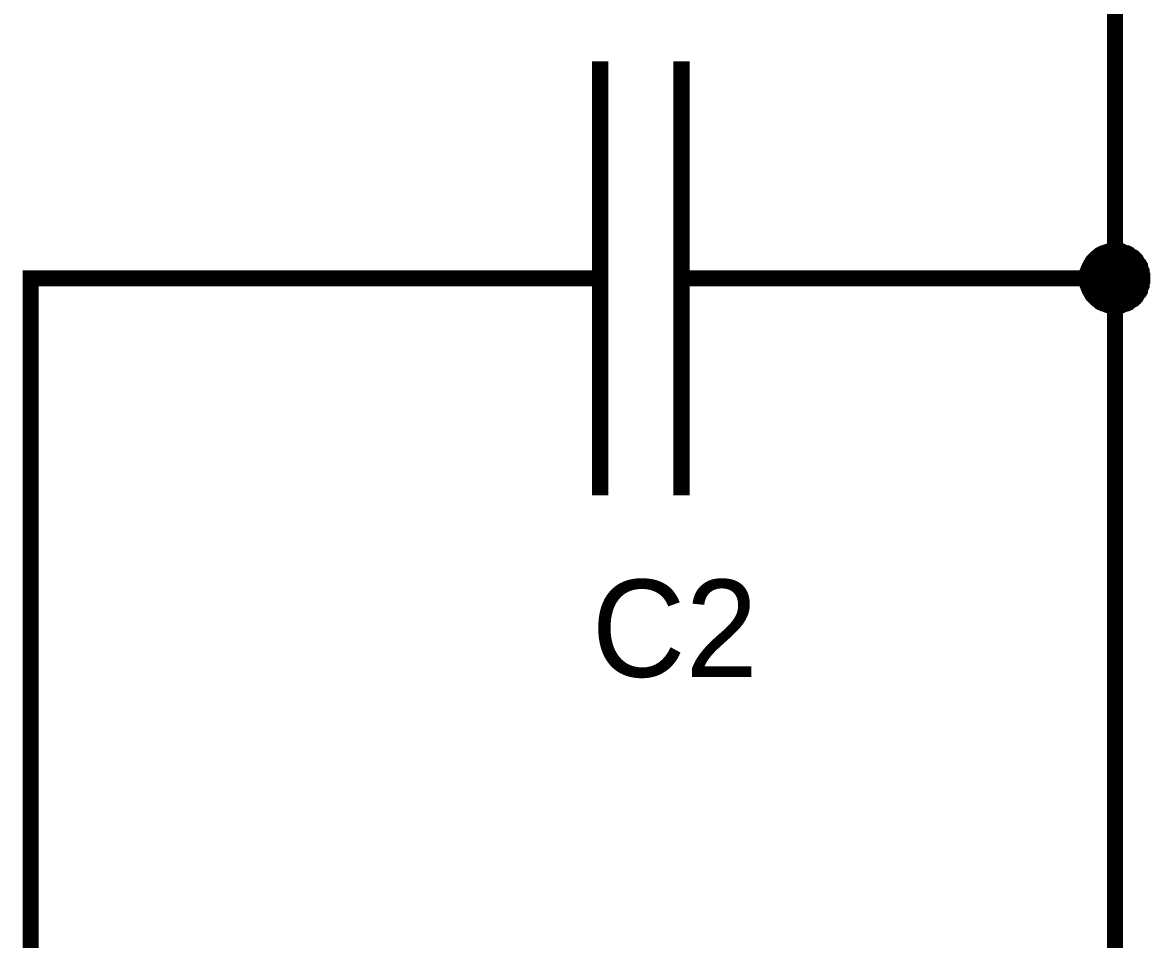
# Model space of a CAD drawing. Header units: inches. Extents: x 0 to 420, y 0 to 297.
# Drawn here: x 121.38 to 142.18, y 177.8 to 194.71 of the extents above; entities that cross this region are included whole.
import ezdxf

# ---------------------------------------------------------------- set-up
doc = ezdxf.new("R2010")
doc.units = ezdxf.units.IN
doc.layers.add('Sheet', color=255, linetype='Continuous')

msp = doc.modelspace()

# ---------------------------------------------------------------- linework, layer by layer
at = {"layer": 'Sheet'}
for points, const_width in [([(141.531, 168.989), (141.531, 168.989), (141.531, 189.994), (141.531, 196.491)], 0.3), ([(132.034, 193.993), (132.034, 185.995)], 0.3), ([(133.535, 193.993), (133.535, 185.995)], 0.3), ([(141.015, 189.994), (141.015, 190.016), (141.015, 190.05), (141.027, 190.072), (141.027, 190.095), (141.027, 190.117), (141.038, 190.14), (141.049, 190.173), (141.06, 190.196), (141.071, 190.218), (141.083, 190.24), (141.094, 190.252), (141.105, 190.274), (141.116, 190.296), (141.139, 190.319), (141.15, 190.33), (141.172, 190.352), (141.183, 190.364), (141.206, 190.386), (141.228, 190.397), (141.239, 190.408), (141.262, 190.431), (141.284, 190.442), (141.307, 190.453), (141.329, 190.453), (141.351, 190.464), (141.374, 190.476), (141.407, 190.487), (141.43, 190.487), (141.452, 190.487), (141.475, 190.498), (141.508, 190.498), (141.531, 190.498)], 0.3), ([(141.015, 189.994), (141.015, 190.016), (141.015, 190.05), (141.027, 190.072), (141.027, 190.095), (141.027, 190.117), (141.038, 190.14), (141.049, 190.173), (141.06, 190.196), (141.071, 190.218), (141.083, 190.24), (141.094, 190.252), (141.105, 190.274), (141.116, 190.296), (141.139, 190.319), (141.15, 190.33), (141.172, 190.352), (141.183, 190.364), (141.206, 190.386), (141.228, 190.397), (141.239, 190.408), (141.262, 190.431), (141.284, 190.442), (141.307, 190.453), (141.329, 190.453), (141.351, 190.464), (141.374, 190.476), (141.407, 190.487), (141.43, 190.487), (141.452, 190.487), (141.475, 190.498), (141.508, 190.498), (141.531, 190.498)], 0.3), ([(141.015, 189.994), (141.015, 190.016), (141.015, 190.05), (141.027, 190.072), (141.027, 190.095), (141.027, 190.117), (141.038, 190.14), (141.049, 190.173), (141.06, 190.196), (141.071, 190.218), (141.083, 190.24), (141.094, 190.252), (141.105, 190.274), (141.116, 190.296), (141.139, 190.319), (141.15, 190.33), (141.172, 190.352), (141.183, 190.364), (141.206, 190.386), (141.228, 190.397), (141.239, 190.408), (141.262, 190.431), (141.284, 190.442), (141.307, 190.453), (141.329, 190.453), (141.351, 190.464), (141.374, 190.476), (141.407, 190.487), (141.43, 190.487), (141.452, 190.487), (141.475, 190.498), (141.508, 190.498), (141.531, 190.498)], 0.3), ([(141.015, 189.994), (141.015, 190.016), (141.015, 190.05), (141.027, 190.072), (141.027, 190.095), (141.027, 190.117), (141.038, 190.14), (141.049, 190.173), (141.06, 190.196), (141.071, 190.218), (141.083, 190.24), (141.094, 190.252), (141.105, 190.274), (141.116, 190.296), (141.139, 190.319), (141.15, 190.33), (141.172, 190.352), (141.183, 190.364), (141.206, 190.386), (141.228, 190.397), (141.239, 190.408), (141.262, 190.431), (141.284, 190.442), (141.307, 190.453), (141.329, 190.453), (141.351, 190.464), (141.374, 190.476), (141.407, 190.487), (141.43, 190.487), (141.452, 190.487), (141.475, 190.498), (141.508, 190.498), (141.531, 190.498)], 0.3), ([(141.531, 190.498), (141.531, 190.498)], 0.3), ([(141.531, 190.498), (141.553, 190.498), (141.586, 190.498), (141.609, 190.487), (141.631, 190.487), (141.654, 190.487), (141.676, 190.476), (141.71, 190.464), (141.732, 190.453), (141.754, 190.453), (141.777, 190.442), (141.788, 190.431), (141.81, 190.408), (141.833, 190.397), (141.855, 190.386), (141.866, 190.364), (141.889, 190.352), (141.9, 190.33), (141.922, 190.319), (141.934, 190.296), (141.945, 190.274), (141.967, 190.252), (141.978, 190.24), (141.99, 190.218), (141.99, 190.196), (142.001, 190.173), (142.012, 190.14), (142.023, 190.117), (142.023, 190.095), (142.023, 190.072), (142.034, 190.05), (142.034, 190.016), (142.034, 189.994)], 0.3), ([(141.531, 190.498), (141.531, 190.498)], 0.3), ([(141.531, 190.498), (141.553, 190.498), (141.586, 190.498), (141.609, 190.487), (141.631, 190.487), (141.654, 190.487), (141.676, 190.476), (141.71, 190.464), (141.732, 190.453), (141.754, 190.453), (141.777, 190.442), (141.788, 190.431), (141.81, 190.408), (141.833, 190.397), (141.855, 190.386), (141.866, 190.364), (141.889, 190.352), (141.9, 190.33), (141.922, 190.319), (141.934, 190.296), (141.945, 190.274), (141.967, 190.252), (141.978, 190.24), (141.99, 190.218), (141.99, 190.196), (142.001, 190.173), (142.012, 190.14), (142.023, 190.117), (142.023, 190.095), (142.023, 190.072), (142.034, 190.05), (142.034, 190.016), (142.034, 189.994)], 0.3), ([(141.531, 190.498), (141.531, 190.498)], 0.3), ([(141.531, 190.498), (141.553, 190.498), (141.586, 190.498), (141.609, 190.487), (141.631, 190.487), (141.654, 190.487), (141.676, 190.476), (141.71, 190.464), (141.732, 190.453), (141.754, 190.453), (141.777, 190.442), (141.788, 190.431), (141.81, 190.408), (141.833, 190.397), (141.855, 190.386), (141.866, 190.364), (141.889, 190.352), (141.9, 190.33), (141.922, 190.319), (141.934, 190.296), (141.945, 190.274), (141.967, 190.252), (141.978, 190.24), (141.99, 190.218), (141.99, 190.196), (142.001, 190.173), (142.012, 190.14), (142.023, 190.117), (142.023, 190.095), (142.023, 190.072), (142.034, 190.05), (142.034, 190.016), (142.034, 189.994)], 0.3), ([(141.531, 190.498), (141.531, 190.498)], 0.3), ([(141.531, 190.498), (141.553, 190.498), (141.586, 190.498), (141.609, 190.487), (141.631, 190.487), (141.654, 190.487), (141.676, 190.476), (141.71, 190.464), (141.732, 190.453), (141.754, 190.453), (141.777, 190.442), (141.788, 190.431), (141.81, 190.408), (141.833, 190.397), (141.855, 190.386), (141.866, 190.364), (141.889, 190.352), (141.9, 190.33), (141.922, 190.319), (141.934, 190.296), (141.945, 190.274), (141.967, 190.252), (141.978, 190.24), (141.99, 190.218), (141.99, 190.196), (142.001, 190.173), (142.012, 190.14), (142.023, 190.117), (142.023, 190.095), (142.023, 190.072), (142.034, 190.05), (142.034, 190.016), (142.034, 189.994)], 0.3), ([(141.015, 189.994), (141.015, 190.016), (141.015, 190.05), (141.027, 190.072), (141.027, 190.095), (141.027, 190.117), (141.038, 190.14), (141.049, 190.173), (141.06, 190.196), (141.071, 190.218), (141.083, 190.24), (141.094, 190.252), (141.105, 190.274), (141.116, 190.296), (141.139, 190.319), (141.15, 190.33), (141.172, 190.352), (141.183, 190.364), (141.206, 190.386), (141.228, 190.397), (141.239, 190.408), (141.262, 190.431), (141.284, 190.442), (141.307, 190.453), (141.329, 190.453), (141.351, 190.464), (141.374, 190.476), (141.407, 190.487), (141.43, 190.487), (141.452, 190.487), (141.475, 190.498), (141.508, 190.498), (141.531, 190.498)], 0.0991), ([(141.015, 189.994), (141.015, 190.016), (141.015, 190.05), (141.027, 190.072), (141.027, 190.095), (141.027, 190.117), (141.038, 190.14), (141.049, 190.173), (141.06, 190.196), (141.071, 190.218), (141.083, 190.24), (141.094, 190.252), (141.105, 190.274), (141.116, 190.296), (141.139, 190.319), (141.15, 190.33), (141.172, 190.352), (141.183, 190.364), (141.206, 190.386), (141.228, 190.397), (141.239, 190.408), (141.262, 190.431), (141.284, 190.442), (141.307, 190.453), (141.329, 190.453), (141.351, 190.464), (141.374, 190.476), (141.407, 190.487), (141.43, 190.487), (141.452, 190.487), (141.475, 190.498), (141.508, 190.498), (141.531, 190.498)], 0.0991), ([(141.015, 189.994), (141.015, 190.016), (141.015, 190.05), (141.027, 190.072), (141.027, 190.095), (141.027, 190.117), (141.038, 190.14), (141.049, 190.173), (141.06, 190.196), (141.071, 190.218), (141.083, 190.24), (141.094, 190.252), (141.105, 190.274), (141.116, 190.296), (141.139, 190.319), (141.15, 190.33), (141.172, 190.352), (141.183, 190.364), (141.206, 190.386), (141.228, 190.397), (141.239, 190.408), (141.262, 190.431), (141.284, 190.442), (141.307, 190.453), (141.329, 190.453), (141.351, 190.464), (141.374, 190.476), (141.407, 190.487), (141.43, 190.487), (141.452, 190.487), (141.475, 190.498), (141.508, 190.498), (141.531, 190.498)], 0.0991), ([(141.015, 189.994), (141.015, 190.016), (141.015, 190.05), (141.027, 190.072), (141.027, 190.095), (141.027, 190.117), (141.038, 190.14), (141.049, 190.173), (141.06, 190.196), (141.071, 190.218), (141.083, 190.24), (141.094, 190.252), (141.105, 190.274), (141.116, 190.296), (141.139, 190.319), (141.15, 190.33), (141.172, 190.352), (141.183, 190.364), (141.206, 190.386), (141.228, 190.397), (141.239, 190.408), (141.262, 190.431), (141.284, 190.442), (141.307, 190.453), (141.329, 190.453), (141.351, 190.464), (141.374, 190.476), (141.407, 190.487), (141.43, 190.487), (141.452, 190.487), (141.475, 190.498), (141.508, 190.498), (141.531, 190.498)], 0.0991), ([(141.531, 190.498), (141.531, 190.498)], 0.0991), ([(141.531, 190.498), (141.553, 190.498), (141.586, 190.498), (141.609, 190.487), (141.631, 190.487), (141.654, 190.487), (141.676, 190.476), (141.71, 190.464), (141.732, 190.453), (141.754, 190.453), (141.777, 190.442), (141.788, 190.431), (141.81, 190.408), (141.833, 190.397), (141.855, 190.386), (141.866, 190.364), (141.889, 190.352), (141.9, 190.33), (141.922, 190.319), (141.934, 190.296), (141.945, 190.274), (141.967, 190.252), (141.978, 190.24), (141.99, 190.218), (141.99, 190.196), (142.001, 190.173), (142.012, 190.14), (142.023, 190.117), (142.023, 190.095), (142.023, 190.072), (142.034, 190.05), (142.034, 190.016), (142.034, 189.994)], 0.0991), ([(141.531, 190.498), (141.531, 190.498)], 0.0991), ([(141.531, 190.498), (141.553, 190.498), (141.586, 190.498), (141.609, 190.487), (141.631, 190.487), (141.654, 190.487), (141.676, 190.476), (141.71, 190.464), (141.732, 190.453), (141.754, 190.453), (141.777, 190.442), (141.788, 190.431), (141.81, 190.408), (141.833, 190.397), (141.855, 190.386), (141.866, 190.364), (141.889, 190.352), (141.9, 190.33), (141.922, 190.319), (141.934, 190.296), (141.945, 190.274), (141.967, 190.252), (141.978, 190.24), (141.99, 190.218), (141.99, 190.196), (142.001, 190.173), (142.012, 190.14), (142.023, 190.117), (142.023, 190.095), (142.023, 190.072), (142.034, 190.05), (142.034, 190.016), (142.034, 189.994)], 0.0991), ([(141.531, 190.498), (141.531, 190.498)], 0.0991), ([(141.531, 190.498), (141.553, 190.498), (141.586, 190.498), (141.609, 190.487), (141.631, 190.487), (141.654, 190.487), (141.676, 190.476), (141.71, 190.464), (141.732, 190.453), (141.754, 190.453), (141.777, 190.442), (141.788, 190.431), (141.81, 190.408), (141.833, 190.397), (141.855, 190.386), (141.866, 190.364), (141.889, 190.352), (141.9, 190.33), (141.922, 190.319), (141.934, 190.296), (141.945, 190.274), (141.967, 190.252), (141.978, 190.24), (141.99, 190.218), (141.99, 190.196), (142.001, 190.173), (142.012, 190.14), (142.023, 190.117), (142.023, 190.095), (142.023, 190.072), (142.034, 190.05), (142.034, 190.016), (142.034, 189.994)], 0.0991), ([(141.531, 190.498), (141.531, 190.498)], 0.0991), ([(141.531, 190.498), (141.553, 190.498), (141.586, 190.498), (141.609, 190.487), (141.631, 190.487), (141.654, 190.487), (141.676, 190.476), (141.71, 190.464), (141.732, 190.453), (141.754, 190.453), (141.777, 190.442), (141.788, 190.431), (141.81, 190.408), (141.833, 190.397), (141.855, 190.386), (141.866, 190.364), (141.889, 190.352), (141.9, 190.33), (141.922, 190.319), (141.934, 190.296), (141.945, 190.274), (141.967, 190.252), (141.978, 190.24), (141.99, 190.218), (141.99, 190.196), (142.001, 190.173), (142.012, 190.14), (142.023, 190.117), (142.023, 190.095), (142.023, 190.072), (142.034, 190.05), (142.034, 190.016), (142.034, 189.994)], 0.0991), ([(121.529, 168.989), (121.529, 189.994), (127.028, 189.994)], 0.3), ([(132.034, 189.994), (127.028, 189.994)], 0.3), ([(133.535, 189.994), (138.529, 189.994)], 0.3), ([(138.529, 189.994), (141.531, 189.994)], 0.3), ([(141.531, 189.49), (141.508, 189.49), (141.475, 189.49), (141.452, 189.501), (141.43, 189.501), (141.407, 189.501), (141.374, 189.512), (141.351, 189.523), (141.329, 189.535), (141.307, 189.535), (141.284, 189.546), (141.262, 189.557), (141.239, 189.579), (141.228, 189.591), (141.206, 189.602), (141.183, 189.624), (141.172, 189.635), (141.15, 189.658), (141.139, 189.669), (141.116, 189.691), (141.105, 189.714), (141.094, 189.736), (141.083, 189.748), (141.071, 189.77), (141.06, 189.792), (141.049, 189.815), (141.038, 189.848), (141.027, 189.871), (141.027, 189.893), (141.027, 189.916), (141.015, 189.938), (141.015, 189.972), (141.015, 189.994)], 0.3), ([(141.015, 189.994), (141.015, 189.994)], 0.3), ([(141.531, 189.49), (141.508, 189.49), (141.475, 189.49), (141.452, 189.501), (141.43, 189.501), (141.407, 189.501), (141.374, 189.512), (141.351, 189.523), (141.329, 189.535), (141.307, 189.535), (141.284, 189.546), (141.262, 189.557), (141.239, 189.579), (141.228, 189.591), (141.206, 189.602), (141.183, 189.624), (141.172, 189.635), (141.15, 189.658), (141.139, 189.669), (141.116, 189.691), (141.105, 189.714), (141.094, 189.736), (141.083, 189.748), (141.071, 189.77), (141.06, 189.792), (141.049, 189.815), (141.038, 189.848), (141.027, 189.871), (141.027, 189.893), (141.027, 189.916), (141.015, 189.938), (141.015, 189.972), (141.015, 189.994)], 0.3), ([(141.015, 189.994), (141.015, 189.994)], 0.3), ([(141.531, 189.49), (141.508, 189.49), (141.475, 189.49), (141.452, 189.501), (141.43, 189.501), (141.407, 189.501), (141.374, 189.512), (141.351, 189.523), (141.329, 189.535), (141.307, 189.535), (141.284, 189.546), (141.262, 189.557), (141.239, 189.579), (141.228, 189.591), (141.206, 189.602), (141.183, 189.624), (141.172, 189.635), (141.15, 189.658), (141.139, 189.669), (141.116, 189.691), (141.105, 189.714), (141.094, 189.736), (141.083, 189.748), (141.071, 189.77), (141.06, 189.792), (141.049, 189.815), (141.038, 189.848), (141.027, 189.871), (141.027, 189.893), (141.027, 189.916), (141.015, 189.938), (141.015, 189.972), (141.015, 189.994)], 0.3), ([(141.015, 189.994), (141.015, 189.994)], 0.3), ([(141.531, 189.49), (141.508, 189.49), (141.475, 189.49), (141.452, 189.501), (141.43, 189.501), (141.407, 189.501), (141.374, 189.512), (141.351, 189.523), (141.329, 189.535), (141.307, 189.535), (141.284, 189.546), (141.262, 189.557), (141.239, 189.579), (141.228, 189.591), (141.206, 189.602), (141.183, 189.624), (141.172, 189.635), (141.15, 189.658), (141.139, 189.669), (141.116, 189.691), (141.105, 189.714), (141.094, 189.736), (141.083, 189.748), (141.071, 189.77), (141.06, 189.792), (141.049, 189.815), (141.038, 189.848), (141.027, 189.871), (141.027, 189.893), (141.027, 189.916), (141.015, 189.938), (141.015, 189.972), (141.015, 189.994)], 0.3), ([(141.015, 189.994), (141.015, 189.994)], 0.3), ([(141.531, 189.49), (141.508, 189.49), (141.475, 189.49), (141.452, 189.501), (141.43, 189.501), (141.407, 189.501), (141.374, 189.512), (141.351, 189.523), (141.329, 189.535), (141.307, 189.535), (141.284, 189.546), (141.262, 189.557), (141.239, 189.579), (141.228, 189.591), (141.206, 189.602), (141.183, 189.624), (141.172, 189.635), (141.15, 189.658), (141.139, 189.669), (141.116, 189.691), (141.105, 189.714), (141.094, 189.736), (141.083, 189.748), (141.071, 189.77), (141.06, 189.792), (141.049, 189.815), (141.038, 189.848), (141.027, 189.871), (141.027, 189.893), (141.027, 189.916), (141.015, 189.938), (141.015, 189.972), (141.015, 189.994)], 0.0991), ([(141.015, 189.994), (141.015, 189.994)], 0.0991), ([(141.531, 189.49), (141.508, 189.49), (141.475, 189.49), (141.452, 189.501), (141.43, 189.501), (141.407, 189.501), (141.374, 189.512), (141.351, 189.523), (141.329, 189.535), (141.307, 189.535), (141.284, 189.546), (141.262, 189.557), (141.239, 189.579), (141.228, 189.591), (141.206, 189.602), (141.183, 189.624), (141.172, 189.635), (141.15, 189.658), (141.139, 189.669), (141.116, 189.691), (141.105, 189.714), (141.094, 189.736), (141.083, 189.748), (141.071, 189.77), (141.06, 189.792), (141.049, 189.815), (141.038, 189.848), (141.027, 189.871), (141.027, 189.893), (141.027, 189.916), (141.015, 189.938), (141.015, 189.972), (141.015, 189.994)], 0.0991), ([(141.015, 189.994), (141.015, 189.994)], 0.0991), ([(141.531, 189.49), (141.508, 189.49), (141.475, 189.49), (141.452, 189.501), (141.43, 189.501), (141.407, 189.501), (141.374, 189.512), (141.351, 189.523), (141.329, 189.535), (141.307, 189.535), (141.284, 189.546), (141.262, 189.557), (141.239, 189.579), (141.228, 189.591), (141.206, 189.602), (141.183, 189.624), (141.172, 189.635), (141.15, 189.658), (141.139, 189.669), (141.116, 189.691), (141.105, 189.714), (141.094, 189.736), (141.083, 189.748), (141.071, 189.77), (141.06, 189.792), (141.049, 189.815), (141.038, 189.848), (141.027, 189.871), (141.027, 189.893), (141.027, 189.916), (141.015, 189.938), (141.015, 189.972), (141.015, 189.994)], 0.0991), ([(141.015, 189.994), (141.015, 189.994)], 0.0991), ([(141.531, 189.49), (141.508, 189.49), (141.475, 189.49), (141.452, 189.501), (141.43, 189.501), (141.407, 189.501), (141.374, 189.512), (141.351, 189.523), (141.329, 189.535), (141.307, 189.535), (141.284, 189.546), (141.262, 189.557), (141.239, 189.579), (141.228, 189.591), (141.206, 189.602), (141.183, 189.624), (141.172, 189.635), (141.15, 189.658), (141.139, 189.669), (141.116, 189.691), (141.105, 189.714), (141.094, 189.736), (141.083, 189.748), (141.071, 189.77), (141.06, 189.792), (141.049, 189.815), (141.038, 189.848), (141.027, 189.871), (141.027, 189.893), (141.027, 189.916), (141.015, 189.938), (141.015, 189.972), (141.015, 189.994)], 0.0991), ([(141.015, 189.994), (141.015, 189.994)], 0.0991), ([(142.034, 189.994), (142.034, 189.972), (142.034, 189.938), (142.023, 189.916), (142.023, 189.893), (142.023, 189.871), (142.012, 189.848), (142.001, 189.815), (141.99, 189.792), (141.99, 189.77), (141.978, 189.748), (141.967, 189.736), (141.945, 189.714), (141.934, 189.691), (141.922, 189.669), (141.9, 189.658), (141.889, 189.635), (141.866, 189.624), (141.855, 189.602), (141.833, 189.591), (141.81, 189.579), (141.788, 189.557), (141.777, 189.546), (141.754, 189.535), (141.732, 189.535), (141.71, 189.523), (141.676, 189.512), (141.654, 189.501), (141.631, 189.501), (141.609, 189.501), (141.586, 189.49), (141.553, 189.49), (141.531, 189.49)], 0.3), ([(142.034, 189.994), (142.034, 189.972), (142.034, 189.938), (142.023, 189.916), (142.023, 189.893), (142.023, 189.871), (142.012, 189.848), (142.001, 189.815), (141.99, 189.792), (141.99, 189.77), (141.978, 189.748), (141.967, 189.736), (141.945, 189.714), (141.934, 189.691), (141.922, 189.669), (141.9, 189.658), (141.889, 189.635), (141.866, 189.624), (141.855, 189.602), (141.833, 189.591), (141.81, 189.579), (141.788, 189.557), (141.777, 189.546), (141.754, 189.535), (141.732, 189.535), (141.71, 189.523), (141.676, 189.512), (141.654, 189.501), (141.631, 189.501), (141.609, 189.501), (141.586, 189.49), (141.553, 189.49), (141.531, 189.49)], 0.3), ([(142.034, 189.994), (142.034, 189.972), (142.034, 189.938), (142.023, 189.916), (142.023, 189.893), (142.023, 189.871), (142.012, 189.848), (142.001, 189.815), (141.99, 189.792), (141.99, 189.77), (141.978, 189.748), (141.967, 189.736), (141.945, 189.714), (141.934, 189.691), (141.922, 189.669), (141.9, 189.658), (141.889, 189.635), (141.866, 189.624), (141.855, 189.602), (141.833, 189.591), (141.81, 189.579), (141.788, 189.557), (141.777, 189.546), (141.754, 189.535), (141.732, 189.535), (141.71, 189.523), (141.676, 189.512), (141.654, 189.501), (141.631, 189.501), (141.609, 189.501), (141.586, 189.49), (141.553, 189.49), (141.531, 189.49)], 0.3), ([(142.034, 189.994), (142.034, 189.972), (142.034, 189.938), (142.023, 189.916), (142.023, 189.893), (142.023, 189.871), (142.012, 189.848), (142.001, 189.815), (141.99, 189.792), (141.99, 189.77), (141.978, 189.748), (141.967, 189.736), (141.945, 189.714), (141.934, 189.691), (141.922, 189.669), (141.9, 189.658), (141.889, 189.635), (141.866, 189.624), (141.855, 189.602), (141.833, 189.591), (141.81, 189.579), (141.788, 189.557), (141.777, 189.546), (141.754, 189.535), (141.732, 189.535), (141.71, 189.523), (141.676, 189.512), (141.654, 189.501), (141.631, 189.501), (141.609, 189.501), (141.586, 189.49), (141.553, 189.49), (141.531, 189.49)], 0.3), ([(142.034, 189.994), (142.034, 189.972), (142.034, 189.938), (142.023, 189.916), (142.023, 189.893), (142.023, 189.871), (142.012, 189.848), (142.001, 189.815), (141.99, 189.792), (141.99, 189.77), (141.978, 189.748), (141.967, 189.736), (141.945, 189.714), (141.934, 189.691), (141.922, 189.669), (141.9, 189.658), (141.889, 189.635), (141.866, 189.624), (141.855, 189.602), (141.833, 189.591), (141.81, 189.579), (141.788, 189.557), (141.777, 189.546), (141.754, 189.535), (141.732, 189.535), (141.71, 189.523), (141.676, 189.512), (141.654, 189.501), (141.631, 189.501), (141.609, 189.501), (141.586, 189.49), (141.553, 189.49), (141.531, 189.49)], 0.0991), ([(142.034, 189.994), (142.034, 189.972), (142.034, 189.938), (142.023, 189.916), (142.023, 189.893), (142.023, 189.871), (142.012, 189.848), (142.001, 189.815), (141.99, 189.792), (141.99, 189.77), (141.978, 189.748), (141.967, 189.736), (141.945, 189.714), (141.934, 189.691), (141.922, 189.669), (141.9, 189.658), (141.889, 189.635), (141.866, 189.624), (141.855, 189.602), (141.833, 189.591), (141.81, 189.579), (141.788, 189.557), (141.777, 189.546), (141.754, 189.535), (141.732, 189.535), (141.71, 189.523), (141.676, 189.512), (141.654, 189.501), (141.631, 189.501), (141.609, 189.501), (141.586, 189.49), (141.553, 189.49), (141.531, 189.49)], 0.0991), ([(142.034, 189.994), (142.034, 189.972), (142.034, 189.938), (142.023, 189.916), (142.023, 189.893), (142.023, 189.871), (142.012, 189.848), (142.001, 189.815), (141.99, 189.792), (141.99, 189.77), (141.978, 189.748), (141.967, 189.736), (141.945, 189.714), (141.934, 189.691), (141.922, 189.669), (141.9, 189.658), (141.889, 189.635), (141.866, 189.624), (141.855, 189.602), (141.833, 189.591), (141.81, 189.579), (141.788, 189.557), (141.777, 189.546), (141.754, 189.535), (141.732, 189.535), (141.71, 189.523), (141.676, 189.512), (141.654, 189.501), (141.631, 189.501), (141.609, 189.501), (141.586, 189.49), (141.553, 189.49), (141.531, 189.49)], 0.0991), ([(142.034, 189.994), (142.034, 189.972), (142.034, 189.938), (142.023, 189.916), (142.023, 189.893), (142.023, 189.871), (142.012, 189.848), (142.001, 189.815), (141.99, 189.792), (141.99, 189.77), (141.978, 189.748), (141.967, 189.736), (141.945, 189.714), (141.934, 189.691), (141.922, 189.669), (141.9, 189.658), (141.889, 189.635), (141.866, 189.624), (141.855, 189.602), (141.833, 189.591), (141.81, 189.579), (141.788, 189.557), (141.777, 189.546), (141.754, 189.535), (141.732, 189.535), (141.71, 189.523), (141.676, 189.512), (141.654, 189.501), (141.631, 189.501), (141.609, 189.501), (141.586, 189.49), (141.553, 189.49), (141.531, 189.49)], 0.0991), ([(142.034, 189.994), (142.034, 189.994), (142.034, 189.994), (142.034, 189.994), (142.034, 189.994), (142.034, 189.994), (142.034, 189.994), (142.034, 189.994), (142.034, 189.994), (142.034, 189.994), (142.034, 189.994), (142.034, 189.994), (142.034, 189.994), (142.034, 189.994), (142.034, 189.994), (142.034, 189.994), (142.034, 189.994), (142.034, 189.994), (142.034, 189.994), (142.034, 189.994), (142.034, 189.994), (142.034, 189.994), (142.034, 189.994), (142.034, 189.994), (142.034, 189.994), (142.034, 189.994), (142.034, 189.994), (142.034, 189.994), (142.034, 189.994), (142.034, 189.994), (142.034, 189.994), (142.034, 189.994), (142.034, 189.994)], 0.3), ([(142.034, 189.994), (142.034, 189.994)], 0.3), ([(142.034, 189.994), (142.034, 189.994), (142.034, 189.994), (142.034, 189.994), (142.034, 189.994), (142.034, 189.994), (142.034, 189.994), (142.034, 189.994), (142.034, 189.994), (142.034, 189.994), (142.034, 189.994), (142.034, 189.994), (142.034, 189.994), (142.034, 189.994), (142.034, 189.994), (142.034, 189.994), (142.034, 189.994), (142.034, 189.994), (142.034, 189.994), (142.034, 189.994), (142.034, 189.994), (142.034, 189.994), (142.034, 189.994), (142.034, 189.994), (142.034, 189.994), (142.034, 189.994), (142.034, 189.994), (142.034, 189.994), (142.034, 189.994), (142.034, 189.994), (142.034, 189.994), (142.034, 189.994), (142.034, 189.994)], 0.3), ([(142.034, 189.994), (142.034, 189.994)], 0.3), ([(142.034, 189.994), (142.034, 189.994), (142.034, 189.994), (142.034, 189.994), (142.034, 189.994), (142.034, 189.994), (142.034, 189.994), (142.034, 189.994), (142.034, 189.994), (142.034, 189.994), (142.034, 189.994), (142.034, 189.994), (142.034, 189.994), (142.034, 189.994), (142.034, 189.994), (142.034, 189.994), (142.034, 189.994), (142.034, 189.994), (142.034, 189.994), (142.034, 189.994), (142.034, 189.994), (142.034, 189.994), (142.034, 189.994), (142.034, 189.994), (142.034, 189.994), (142.034, 189.994), (142.034, 189.994), (142.034, 189.994), (142.034, 189.994), (142.034, 189.994), (142.034, 189.994), (142.034, 189.994), (142.034, 189.994)], 0.3), ([(142.034, 189.994), (142.034, 189.994)], 0.3), ([(142.034, 189.994), (142.034, 189.994), (142.034, 189.994), (142.034, 189.994), (142.034, 189.994), (142.034, 189.994), (142.034, 189.994), (142.034, 189.994), (142.034, 189.994), (142.034, 189.994), (142.034, 189.994), (142.034, 189.994), (142.034, 189.994), (142.034, 189.994), (142.034, 189.994), (142.034, 189.994), (142.034, 189.994), (142.034, 189.994), (142.034, 189.994), (142.034, 189.994), (142.034, 189.994), (142.034, 189.994), (142.034, 189.994), (142.034, 189.994), (142.034, 189.994), (142.034, 189.994), (142.034, 189.994), (142.034, 189.994), (142.034, 189.994), (142.034, 189.994), (142.034, 189.994), (142.034, 189.994), (142.034, 189.994)], 0.3), ([(142.034, 189.994), (142.034, 189.994)], 0.3), ([(142.034, 189.994), (142.034, 189.994), (142.034, 189.994), (142.034, 189.994), (142.034, 189.994), (142.034, 189.994), (142.034, 189.994), (142.034, 189.994), (142.034, 189.994), (142.034, 189.994), (142.034, 189.994), (142.034, 189.994), (142.034, 189.994), (142.034, 189.994), (142.034, 189.994), (142.034, 189.994), (142.034, 189.994), (142.034, 189.994), (142.034, 189.994), (142.034, 189.994), (142.034, 189.994), (142.034, 189.994), (142.034, 189.994), (142.034, 189.994), (142.034, 189.994), (142.034, 189.994), (142.034, 189.994), (142.034, 189.994), (142.034, 189.994), (142.034, 189.994), (142.034, 189.994), (142.034, 189.994), (142.034, 189.994)], 0.0991), ([(142.034, 189.994), (142.034, 189.994)], 0.0991), ([(142.034, 189.994), (142.034, 189.994), (142.034, 189.994), (142.034, 189.994), (142.034, 189.994), (142.034, 189.994), (142.034, 189.994), (142.034, 189.994), (142.034, 189.994), (142.034, 189.994), (142.034, 189.994), (142.034, 189.994), (142.034, 189.994), (142.034, 189.994), (142.034, 189.994), (142.034, 189.994), (142.034, 189.994), (142.034, 189.994), (142.034, 189.994), (142.034, 189.994), (142.034, 189.994), (142.034, 189.994), (142.034, 189.994), (142.034, 189.994), (142.034, 189.994), (142.034, 189.994), (142.034, 189.994), (142.034, 189.994), (142.034, 189.994), (142.034, 189.994), (142.034, 189.994), (142.034, 189.994), (142.034, 189.994)], 0.0991), ([(142.034, 189.994), (142.034, 189.994)], 0.0991), ([(142.034, 189.994), (142.034, 189.994), (142.034, 189.994), (142.034, 189.994), (142.034, 189.994), (142.034, 189.994), (142.034, 189.994), (142.034, 189.994), (142.034, 189.994), (142.034, 189.994), (142.034, 189.994), (142.034, 189.994), (142.034, 189.994), (142.034, 189.994), (142.034, 189.994), (142.034, 189.994), (142.034, 189.994), (142.034, 189.994), (142.034, 189.994), (142.034, 189.994), (142.034, 189.994), (142.034, 189.994), (142.034, 189.994), (142.034, 189.994), (142.034, 189.994), (142.034, 189.994), (142.034, 189.994), (142.034, 189.994), (142.034, 189.994), (142.034, 189.994), (142.034, 189.994), (142.034, 189.994), (142.034, 189.994)], 0.0991), ([(142.034, 189.994), (142.034, 189.994)], 0.0991), ([(142.034, 189.994), (142.034, 189.994), (142.034, 189.994), (142.034, 189.994), (142.034, 189.994), (142.034, 189.994), (142.034, 189.994), (142.034, 189.994), (142.034, 189.994), (142.034, 189.994), (142.034, 189.994), (142.034, 189.994), (142.034, 189.994), (142.034, 189.994), (142.034, 189.994), (142.034, 189.994), (142.034, 189.994), (142.034, 189.994), (142.034, 189.994), (142.034, 189.994), (142.034, 189.994), (142.034, 189.994), (142.034, 189.994), (142.034, 189.994), (142.034, 189.994), (142.034, 189.994), (142.034, 189.994), (142.034, 189.994), (142.034, 189.994), (142.034, 189.994), (142.034, 189.994), (142.034, 189.994), (142.034, 189.994)], 0.0991), ([(142.034, 189.994), (142.034, 189.994)], 0.0991)]:
    msp.add_lwpolyline(points, dxfattribs=dict(at, const_width=const_width))
at = {"layer": 'Sheet', "const_width": 0.508}
msp.add_lwpolyline([(141.246, 190, 1), (141.754, 190, 1)], format="xyb", close=True, dxfattribs=at)

# ---------------------------------------------------------------- texts
at = {"layer": 'Sheet'}
msp.add_text('C2', height=1.7924, dxfattribs=at).set_placement((131.877, 182.645))

doc.saveas('drawing.dxf')
